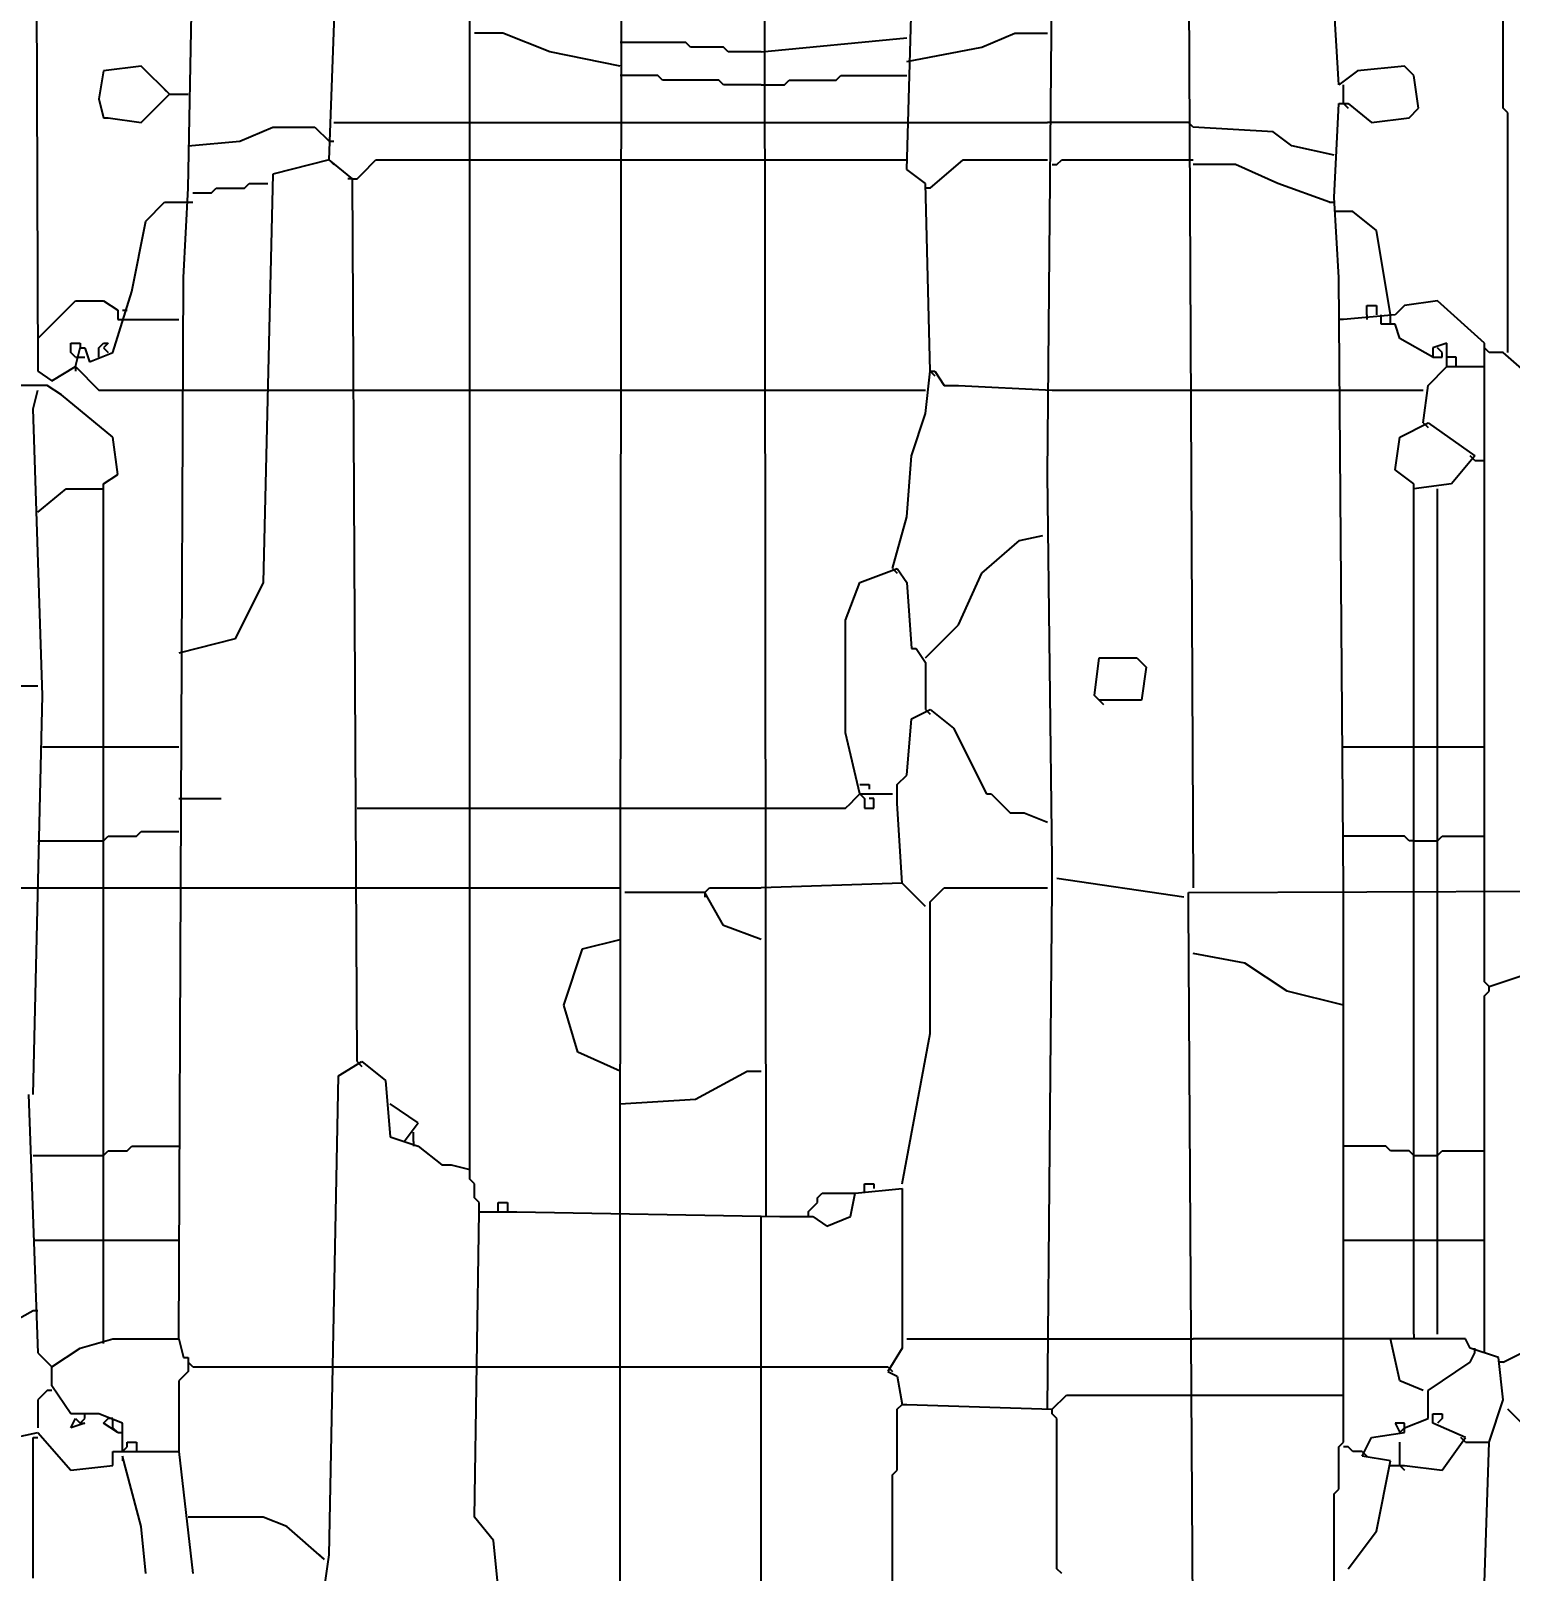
# Model space of a CAD drawing. Extents: x 4511820 to 5180432, y -1526536 to -944957.
# Drawn here: x 5106732 to 5106954.6, y -953919.6 to -953687.8 of the extents above; entities that cross this region are included whole.
import ezdxf

# ---------------------------------------------------------------- set-up
doc = ezdxf.new("R2010")
doc.units = 0
doc.header["$MEASUREMENT"] = 0
doc.layers.get('0').update_dxf_attribs({"linetype": 'CONTINUOUS'})
doc.layers.get('Defpoints').update_dxf_attribs({"color": 61, "linetype": 'CONTINUOUS'})
for name, color, linetype in [('KÓTY', 4, 'CONTINUOUS'), ('ZZ-chladenie', 133, 'CONTINUOUS'), ('ŠRAFY', 82, 'CONTINUOUS')]:
    doc.layers.add(name, color=color, linetype=linetype)
doc.styles.add('STYLE1', font='isocp.shx')
doc.dimstyles.new('STANDARD 50', dxfattribs={"dimtxt": 125, "dimasz": 140, "dimexe": 10, "dimexo": 200, "dimgap": 20, "dimtad": 1, "dimdsep": 46, "dimlunit": 6, "dimtxsty": 'STYLE1', "dimblk1": 'OBLIQUE', "dimblk2": 'OBLIQUE', "dimsah": 1, "dimcen": 2.5, "dimse1": 1, "dimse2": 1, "dimadec": 0, "dimazin": 0, "dimtfac": 1, "dimtmove": 1, "dimatfit": 3, "dimldrblk": 'OBLIQUE', "dimfxl": 1, "dimtolj": 1, "dimtzin": 0, "dimarcsym": 0})

# ---------------------------------------------------------------- blocks, each defined once
blk = doc.blocks.new('_OBLIQUE')
at = {"color": 0, "linetype": 'ByBlock'}
blk.add_line((-0.5, -0.5), (0.5, 0.5), dxfattribs=at)
blk = doc.blocks.new('*D54988')
at = {"layer": 'Defpoints', "color": 0}
for p in [(5104003.24, -949008.5), (5109212.5, -949008.5), (5106890, -959533.5)]:
    blk.add_point(p, dxfattribs=at)
at = {"layer": 'KÓTY', "color": 0, "lineweight": -2}
blk.add_line((5104003.24, -959533.5), (5104003.24, -949008.5), dxfattribs=at)
at = {"layer": 'KÓTY', "color": 0, "linetype": 'ByBlock', "lineweight": -2, "xscale": 140, "yscale": 140, "zscale": 140}
for p, rotation in [((5104003.24, -949008.5), 90), ((5104003.24, -959533.5), 270)]:
    blk.add_blockref('_OBLIQUE', p, dxfattribs=dict(at, rotation=rotation))
at = {"layer": 'KÓTY', "color": 0, "insert": (5103920.7, -954271), "char_height": 125, "attachment_point": 5, "rotation": 90, "style": 'STYLE1'}
blk.add_mtext('\\A1;10ﾠ525', dxfattribs=at)

msp = doc.modelspace()

# ---------------------------------------------------------------- hatches: boundary and pattern name
at = {"layer": 'ŠRAFY', "ltscale": 0.25}
h = msp.add_hatch(dxfattribs=at)
h.set_pattern_fill('DOTS', color=256, scale=2000)
h.paths.add_polyline_path([(5107392.5, -949038.5), (5107392.5, -951138.5), (5105843.5, -951138.5), (5105843.5, -951464.239), (5106123.081, -951464.239), (5106123.081, -951661.239), (5105563.919, -951661.239), (5105563.919, -951464.239), (5105843.5, -951464.239), (5105843.5, -951138.5), (5104992.5, -951138.5), (5104992.5, -949038.5), (5096362.5, -949038.5), (5096362.5, -961778.5), (5097852.5, -961778.5), (5097852.5, -962398.5), (5097822.5, -962398.5), (5097822.5, -967654.081), (5098060.5, -967654.081), (5098060.5, -967374.5), (5098257.5, -967374.5), (5098257.5, -967933.663), (5098060.5, -967933.663), (5098060.5, -967654.081), (5097822.5, -967654.081), (5097822.5, -974608.5), (5102588.5, -974608.5), (5102588.5, -974355.5), (5102308.919, -974355.5), (5102308.919, -974158.5), (5102868.081, -974158.5), (5102868.081, -974355.5), (5102588.5, -974355.5), (5102588.5, -974608.5), (5103176.5, -974608.5), (5103176.5, -974434.302, -0.4142136), (5103006.5, -974264.302, -1), (5103346.5, -974264.302, -0.4142136), (5103176.5, -974434.302), (5103176.5, -974608.5), (5104372.5, -974608.5), (5104372.5, -974573.5), (5104372.5, -974463.366), (5104336.574, -974463.366), (5104336.574, -974183.634), (5104608.426, -974183.634), (5104608.426, -974463.366), (5104572.5, -974463.366), (5104572.5, -974608.5), (5104765.719, -974608.5, -0.1496999), (5104755, -974573.5), (5104755, -974423.5, -0.6080477), (5104853.533, -974372.432), (5104936.985, -974254.16), (5104894.992, -974224.53), (5105016.574, -974146.867), (5105016.574, -974028.634), (5105047.5, -974028.634), (5105248.426, -974028.634), (5105248.426, -974268.366), (5105202.5, -974268.366), (5105202.5, -974448.5, -1), (5105062.5, -974448.5), (5105062.5, -974268.366), (5105016.574, -974268.366), (5105016.574, -974146.867), (5104978.977, -974283.789), (5104936.985, -974254.16), (5104853.533, -974372.432, -0.2437442), (5104880, -974423.5), (5104880, -974573.5, -0.1496999), (5104869.281, -974608.5), (5104995.719, -974608.5, -1.1342513), (5105106.357, -974552.474), (5105369.419, -974458.5), (5105369.419, -974360), (5105928.581, -974360), (5105928.581, -974557), (5105369.419, -974557), (5105369.419, -974458.5), (5105106.357, -974552.474, -0.085987), (5105110, -974573.5, -0.1496999), (5105099.281, -974608.5), (5109182.5, -974608.5), (5109182.5, -963894.122, -0.1316523), (5109147.5, -963903.5), (5108955.441, -963903.5), (5108955.441, -963957.628), (5108723.589, -963957.628), (5108723.589, -963717.897), (5108955.441, -963717.897), (5108955.441, -963763.5), (5109147.5, -963763.5, -0.1316523), (5109182.5, -963772.878), (5109182.5, -963370.782, -0.1032437), (5109157.5, -963376), (5108857.5, -963376, -0.7800315), (5108827.986, -963258.408, -0.1235756), (5108857.5, -963251), (5108901.599, -963251), (5108976.985, -963144.16), (5108934.992, -963114.53), (5109049.502, -963041.384), (5109018.977, -963173.789), (5108976.985, -963144.16), (5108901.599, -963251), (5109157.5, -963251, -0.1032437), (5109182.5, -963256.218), (5109182.5, -949038.5)])
h.paths.add_polyline_path([(5100537.098, -967855.99), (5100537.098, -967286.69), (5100737.213, -967286.69), (5100737.213, -967855.99)], flags=24)
h.paths.add_polyline_path([(5099829.642, -965394.219), (5099829.642, -964975.469), (5100029.691, -964975.469), (5100029.691, -965394.219)], flags=24)
h.paths.add_polyline_path([(5099829.6, -965481.531), (5099829.6, -965369.148), (5100004.378, -965369.148), (5100004.378, -965481.531)], flags=24)
h.paths.add_polyline_path([(5099829.691, -965569.031), (5099829.691, -965456.531), (5100004.691, -965456.531), (5100004.691, -965569.031)], flags=24)
h.paths.add_polyline_path([(5101699.579, -955023.583), (5102268.879, -955023.583), (5102268.879, -955223.697), (5101699.579, -955223.697)], flags=24)
h.paths.add_polyline_path([(5098455.301, -962328.637), (5098455.301, -962066.038), (5098705.301, -962066.038), (5098705.301, -962328.637)], flags=24)
h.paths.add_polyline_path([(5098543.427, -961758.476), (5098543.427, -961470.878), (5098793.427, -961470.878), (5098793.427, -961758.476)], flags=24)
h.paths.add_polyline_path([(5101378.656, -973619.167), (5101666.156, -973619.167), (5101666.156, -973794.169), (5101378.656, -973794.169)], flags=24)
h.paths.add_polyline_path([(5101291.344, -973619.078), (5101403.727, -973619.078), (5101403.727, -973793.856), (5101291.344, -973793.856)], flags=24)
h.paths.add_polyline_path([(5101203.844, -973619.169), (5101316.344, -973619.169), (5101316.344, -973794.169), (5101203.844, -973794.169)], flags=24)
h.paths.add_polyline_path([(5103817.87, -974550.655), (5103817.87, -974350.655), (5104067.87, -974350.655), (5104067.87, -974550.655)], flags=24)
h.paths.add_polyline_path([(5106187.857, -954001.949), (5106920.463, -954001.949), (5106920.463, -954302.768), (5106187.857, -954302.768)], flags=24)
h.paths.add_polyline_path([(5106210.652, -951515.99), (5106906.696, -951515.99), (5106906.696, -951816.808), (5106210.652, -951816.808)], flags=24)
h.paths.add_polyline_path([(5107899.671, -951487.49), (5108633.641, -951487.49), (5108633.641, -951791.719), (5107899.671, -951791.719)], flags=24)
h.paths.add_polyline_path([(5108120.295, -954016.553), (5108699.968, -954016.553), (5108699.968, -954320.783), (5108120.295, -954320.783)], flags=24)
h.paths.add_polyline_path([(5101850.571, -951515.99), (5102546.615, -951515.99), (5102546.615, -951816.808), (5101850.571, -951816.808)], flags=24)
h.paths.add_polyline_path([(5106012.427, -959461.698), (5106581.726, -959461.698), (5106581.726, -959661.812), (5106012.427, -959661.812)], flags=24)
h.paths.add_polyline_path([(5103833.155, -960727.344), (5103833.155, -960439.844), (5104008.156, -960439.844), (5104008.156, -960727.344)], flags=24)
h.paths.add_polyline_path([(5103833.065, -960814.656), (5103833.065, -960702.273), (5104007.844, -960702.273), (5104007.844, -960814.656)], flags=24)
h.paths.add_polyline_path([(5103833.155, -960902.156), (5103833.155, -960789.621), (5104008.156, -960789.621), (5104008.156, -960902.156)], flags=24)
h.paths.add_polyline_path([(5104257.502, -952952.393), (5104257.502, -952689.795), (5104432.6, -952689.795), (5104432.6, -952952.393)], flags=24)
h.paths.add_polyline_path([(5104257.46, -953039.705), (5104257.46, -952927.322), (5104432.238, -952927.322), (5104432.238, -953039.705)], flags=24)
h.paths.add_polyline_path([(5104257.55, -953127.205), (5104257.55, -953014.67), (5104432.551, -953014.67), (5104432.551, -953127.205)], flags=24)
h.paths.add_polyline_path([(5098459.732, -962718.668), (5098459.732, -962431.07), (5098709.732, -962431.07), (5098709.732, -962718.668)], flags=24)
h.paths.add_polyline_path([(5107092.406, -973619.169), (5107354.906, -973619.169), (5107354.906, -973794.169), (5107092.406, -973794.169)], flags=24)
h.paths.add_polyline_path([(5107005.094, -973619.078), (5107117.477, -973619.078), (5107117.477, -973793.856), (5107005.094, -973793.856)], flags=24)
h.paths.add_polyline_path([(5106905.094, -973619.169), (5107030.094, -973619.169), (5107030.094, -973794.169), (5106905.094, -973794.169)], flags=24)
h.paths.add_polyline_path([(5096396.76, -955484.199), (5096684.358, -955484.199), (5096684.358, -955734.199), (5096396.76, -955734.199)], flags=24)
h.paths.add_polyline_path([(5108891.981, -955576.255), (5109179.58, -955576.255), (5109179.58, -955826.255), (5108891.981, -955826.255)], flags=24)
h.paths.add_polyline_path([(5099848.356, -952144.844), (5099848.356, -951882.344), (5100023.356, -951882.344), (5100023.356, -952144.844)], flags=24)
h.paths.add_polyline_path([(5099848.265, -952232.156), (5099848.265, -952119.773), (5100023.043, -952119.773), (5100023.043, -952232.156)], flags=24)
h.paths.add_polyline_path([(5099848.356, -952319.656), (5099848.356, -952206.952), (5100023.356, -952206.952), (5100023.356, -952319.656)], flags=24)
h.paths.add_polyline_path([(5099848.356, -958544.844), (5099848.356, -958282.344), (5100023.356, -958282.344), (5100023.356, -958544.844)], flags=24)
h.paths.add_polyline_path([(5099848.265, -958632.156), (5099848.265, -958519.773), (5100023.043, -958519.773), (5100023.043, -958632.156)], flags=24)
h.paths.add_polyline_path([(5099848.356, -958719.656), (5099848.356, -958606.952), (5100023.356, -958606.952), (5100023.356, -958719.656)], flags=24)
h.paths.add_polyline_path([(5097774.055, -955643.761), (5098061.555, -955643.761), (5098061.555, -955818.761), (5097774.055, -955818.761)], flags=24)
h.paths.add_polyline_path([(5097686.743, -955643.67), (5097799.127, -955643.67), (5097799.127, -955818.449), (5097686.743, -955818.449)], flags=24)
h.paths.add_polyline_path([(5097586.743, -955643.761), (5097711.743, -955643.761), (5097711.743, -955818.761), (5097586.743, -955818.761)], flags=24)
h.paths.add_polyline_path([(5107929.281, -959902.954), (5108348.031, -959902.954), (5108348.031, -960102.955), (5107929.281, -960102.955)], flags=24)
h.paths.add_polyline_path([(5107841.969, -959902.864), (5107954.352, -959902.864), (5107954.352, -960077.642), (5107841.969, -960077.642)], flags=24)
h.paths.add_polyline_path([(5107754.469, -959902.954), (5107867.004, -959902.954), (5107867.004, -960077.955), (5107754.469, -960077.955)], flags=24)
h.paths.add_polyline_path([(5101520.531, -959902.955), (5101939.281, -959902.955), (5101939.281, -960102.955), (5101520.531, -960102.955)], flags=24)
h.paths.add_polyline_path([(5101433.219, -959902.864), (5101545.602, -959902.864), (5101545.602, -960077.642), (5101433.219, -960077.642)], flags=24)
h.paths.add_polyline_path([(5101283.219, -959902.906), (5101458.317, -959902.906), (5101458.317, -960078.004), (5101283.219, -960078.004)], flags=24)
h.paths.add_polyline_path([(5097002.131, -961044.093), (5097302.681, -961044.093), (5097302.681, -961219.207), (5097002.131, -961219.207)], flags=24)
h.paths.add_polyline_path([(5096914.819, -961044.116), (5097027.203, -961044.116), (5097027.203, -961218.895), (5096914.819, -961218.895)], flags=24)
h.paths.add_polyline_path([(5096852.319, -961044.207), (5096939.819, -961044.207), (5096939.819, -961219.207), (5096852.319, -961219.207)], flags=24)
h.paths.add_polyline_path([(5098555.441, -955433.643), (5098555.441, -955146.045), (5098730.54, -955146.045), (5098730.54, -955433.643)], flags=24)
h.paths.add_polyline_path([(5098555.399, -955520.955), (5098555.399, -955408.572), (5098730.178, -955408.572), (5098730.178, -955520.955)], flags=24)
h.paths.add_polyline_path([(5098555.489, -955670.955), (5098555.489, -955495.92), (5098730.49, -955495.92), (5098730.49, -955670.955)], flags=24)
h.paths.add_polyline_path([(5098555.441, -968528.643), (5098555.441, -968241.045), (5098730.54, -968241.045), (5098730.54, -968528.643)], flags=24)
h.paths.add_polyline_path([(5098555.399, -968615.955), (5098555.399, -968503.572), (5098730.178, -968503.572), (5098730.178, -968615.955)], flags=24)
h.paths.add_polyline_path([(5098555.489, -968765.955), (5098555.489, -968590.92), (5098730.49, -968590.92), (5098730.49, -968765.955)], flags=24)
h.paths.add_polyline_path([(5099106.157, -961836.143), (5099106.157, -961548.545), (5099281.255, -961548.545), (5099281.255, -961836.143)], flags=24)
h.paths.add_polyline_path([(5099106.115, -961923.455), (5099106.115, -961811.072), (5099280.894, -961811.072), (5099280.894, -961923.455)], flags=24)
h.paths.add_polyline_path([(5099106.205, -962098.455), (5099106.205, -961898.455), (5099281.206, -961898.455), (5099281.206, -962098.455)], flags=24)
h.paths.add_polyline_path([(5103479.631, -961044.093), (5103767.681, -961044.093), (5103767.681, -961219.207), (5103479.631, -961219.207)], flags=24)
h.paths.add_polyline_path([(5103392.319, -961044.116), (5103504.703, -961044.116), (5103504.703, -961218.895), (5103392.319, -961218.895)], flags=24)
h.paths.add_polyline_path([(5103267.319, -961044.207), (5103417.319, -961044.207), (5103417.319, -961219.207), (5103267.319, -961219.207)], flags=24)
h.paths.add_polyline_path([(5099829.69, -971535.469), (5099829.69, -971104.219), (5100029.691, -971104.219), (5100029.691, -971535.469)], flags=24)
h.paths.add_polyline_path([(5099829.6, -971622.781), (5099829.6, -971510.398), (5100004.378, -971510.398), (5100004.378, -971622.781)], flags=24)
h.paths.add_polyline_path([(5099829.691, -971710.281), (5099829.691, -971597.577), (5100004.691, -971597.577), (5100004.691, -971710.281)], flags=24)
h.paths.add_polyline_path([(5103479.631, -964207.8), (5103767.681, -964207.8), (5103767.681, -964382.915), (5103479.631, -964382.915)], flags=24)
h.paths.add_polyline_path([(5103392.319, -964207.824), (5103504.703, -964207.824), (5103504.703, -964382.602), (5103392.319, -964382.602)], flags=24)
h.paths.add_polyline_path([(5103267.319, -964207.915), (5103417.319, -964207.915), (5103417.319, -964382.915), (5103267.319, -964382.915)], flags=24)
h.paths.add_polyline_path([(5099810.941, -962232.299), (5099810.941, -961944.701), (5100060.941, -961944.701), (5100060.941, -962232.299)], flags=24)
h.paths.add_polyline_path([(5103833.155, -954296.094), (5103833.155, -954008.594), (5104008.156, -954008.594), (5104008.156, -954296.094)], flags=24)
h.paths.add_polyline_path([(5103833.065, -954383.406), (5103833.065, -954271.023), (5104007.844, -954271.023), (5104007.844, -954383.406)], flags=24)
h.paths.add_polyline_path([(5103833.107, -954533.406), (5103833.107, -954358.308), (5104008.206, -954358.308), (5104008.206, -954533.406)], flags=24)
h.paths.add_polyline_path([(5104257.502, -950474.893), (5104257.502, -950187.295), (5104432.6, -950187.295), (5104432.6, -950474.893)], flags=24)
h.paths.add_polyline_path([(5104257.46, -950562.205), (5104257.46, -950449.822), (5104432.238, -950449.822), (5104432.238, -950562.205)], flags=24)
h.paths.add_polyline_path([(5104257.55, -950649.705), (5104257.55, -950537.17), (5104432.551, -950537.17), (5104432.551, -950649.705)], flags=24)
h.paths.add_polyline_path([(5107199.451, -950002.883), (5107487.049, -950002.883), (5107487.049, -950252.883), (5107199.451, -950252.883)], flags=24)
h.paths.add_polyline_path([(5101243.833, -954595.102), (5101506.431, -954595.102), (5101506.431, -954770.217), (5101243.833, -954770.217)], flags=24)
h.paths.add_polyline_path([(5101156.069, -954595.126), (5101268.453, -954595.126), (5101268.453, -954769.904), (5101156.069, -954769.904)], flags=24)
h.paths.add_polyline_path([(5101068.569, -954595.152), (5101181.069, -954595.152), (5101181.069, -954770.217), (5101068.569, -954770.217)], flags=24)
h.paths.add_polyline_path([(5105127.308, -955649.264), (5105427.406, -955649.264), (5105427.406, -955824.362), (5105127.308, -955824.362)], flags=24)
h.paths.add_polyline_path([(5105040.094, -955649.222), (5105152.477, -955649.222), (5105152.477, -955824.001), (5105040.094, -955824.001)], flags=24)
h.paths.add_polyline_path([(5104952.594, -955649.313), (5105065.094, -955649.313), (5105065.094, -955824.313), (5104952.594, -955824.313)], flags=24)
h.paths.add_polyline_path([(5098459.732, -949358.668), (5098459.732, -949071.07), (5098709.732, -949071.07), (5098709.732, -949358.668)], flags=24)
h.paths.add_polyline_path([(5107371.107, -954595.168), (5107658.705, -954595.168), (5107658.705, -954770.266), (5107371.107, -954770.266)], flags=24)
h.paths.add_polyline_path([(5107283.795, -954595.126), (5107396.178, -954595.126), (5107396.178, -954769.904), (5107283.795, -954769.904)], flags=24)
h.paths.add_polyline_path([(5107196.295, -954595.216), (5107308.83, -954595.216), (5107308.83, -954770.217), (5107196.295, -954770.217)], flags=24)
h.paths.add_polyline_path([(5108768.701, -954557.802), (5109056.299, -954557.802), (5109056.299, -954807.802), (5108768.701, -954807.802)], flags=24)
h.paths.add_polyline_path([(5100606.107, -950443.136), (5100893.705, -950443.136), (5100893.705, -950618.234), (5100606.107, -950618.234)], flags=24)
h.paths.add_polyline_path([(5100518.795, -950443.094), (5100631.178, -950443.094), (5100631.178, -950617.873), (5100518.795, -950617.873)], flags=24)
h.paths.add_polyline_path([(5100431.295, -950443.185), (5100543.795, -950443.185), (5100543.795, -950618.185), (5100431.295, -950618.185)], flags=24)
h.paths.add_polyline_path([(5108233.607, -950443.136), (5108521.205, -950443.136), (5108521.205, -950618.234), (5108233.607, -950618.234)], flags=24)
h.paths.add_polyline_path([(5108146.295, -950443.094), (5108258.678, -950443.094), (5108258.678, -950617.873), (5108146.295, -950617.873)], flags=24)
h.paths.add_polyline_path([(5108083.795, -950443.185), (5108171.295, -950443.185), (5108171.295, -950618.185), (5108083.795, -950618.185)], flags=24)
h.paths.add_polyline_path([(5102747.357, -958499.971), (5103034.955, -958499.971), (5103034.955, -958675.069), (5102747.357, -958675.069)], flags=24)
h.paths.add_polyline_path([(5102660.045, -958499.929), (5102772.428, -958499.929), (5102772.428, -958674.708), (5102660.045, -958674.708)], flags=24)
h.paths.add_polyline_path([(5102510.045, -958500.019), (5102685.08, -958500.019), (5102685.08, -958675.02), (5102510.045, -958675.02)], flags=24)
h.paths.add_polyline_path([(5100741.574, -954906.134), (5100973.426, -954906.134), (5100973.426, -955145.866), (5100741.574, -955145.866)], flags=16)
h.paths.add_polyline_path([(5101042.658, -968008.634), (5101274.511, -968008.634), (5101274.511, -968248.366), (5101042.658, -968248.366)], flags=16)
h.paths.add_polyline_path([(5107022.833, -968086.134), (5107294.685, -968086.134), (5107294.685, -968365.866), (5107022.833, -968365.866)], flags=16)
h.paths.add_polyline_path([(5107208.589, -959488.648), (5107208.589, -959432.271), (5107208.589, -959385.215, -0.6120971), (5107097.56, -959328.5), (5107097.56, -959148.366), (5107051.633, -959148.366), (5107051.633, -958908.634), (5107283.486, -958908.634), (5107283.486, -959148.366), (5107237.56, -959148.366), (5107237.56, -959328.5, -0.0584809), (5107235.622, -959344.856), (5107440.441, -959344.856), (5107440.441, -959584.588), (5107208.589, -959584.588)], flags=16)
h.paths.add_polyline_path([(5106169.801, -954082.897), (5106169.801, -954322.628), (5105937.949, -954322.628), (5105937.949, -954082.897)], flags=16)
h.paths.add_polyline_path([(5106195, -953911, -0.2212784), (5106242.814, -953933.25), (5106242.814, -951827.295), (5106292.814, -951827.295), (5106302.814, -951827.295), (5106331.178, -951827.295), (5107196.868, -951827.295), (5107196.868, -951818.8), (5107206.53, -951818.8), (5107206.53, -951835), (5107216.768, -951827.295), (5107216.768, -951818.8), (5107226.43, -951818.8), (5107226.43, -951835), (5107236.668, -951827.295), (5107236.668, -951818.8), (5107246.33, -951818.8), (5107246.33, -951835), (5107565.698, -951827.295), (5108431.388, -951827.295), (5108431.388, -951818.8), (5108441.049, -951818.8), (5108441.049, -951827.295), (5108451.288, -951827.295), (5108451.288, -951818.8), (5108460.949, -951818.8), (5108460.949, -951827.295), (5108471.188, -951827.295), (5108471.188, -951818.8), (5108480.849, -951818.8), (5108480.849, -951827.295), (5108548.468, -951827.295), (5108558.468, -951827.295), (5108608.468, -951827.295), (5108608.468, -953984.079), (5108558.468, -953984.079), (5108548.468, -953984.079), (5108499.806, -953984.079), (5107634.144, -953984.079), (5107634.144, -953995.196), (5107624.482, -953995.196), (5107624.482, -953984.079), (5107614.244, -953984.079), (5107614.244, -953995.196), (5107604.582, -953995.196), (5107604.582, -953984.079), (5107594.344, -953984.079), (5107594.344, -953995.196), (5107584.682, -953995.196), (5107584.682, -953984.079), (5107265.2, -953975.79), (5106399.624, -953984.079), (5106399.624, -953995.196), (5106389.963, -953995.196), (5106389.963, -953978.996), (5106379.724, -953984.079), (5106379.724, -953995.196), (5106370.063, -953995.196), (5106370.063, -953978.996), (5106359.824, -953984.079), (5106359.824, -953995.196), (5106350.163, -953995.196), (5106350.163, -953978.996), (5106302.814, -953984.079), (5106292.814, -953984.079), (5106256.598, -953984.079, -0.2312196), (5106224.514, -954028.592, -0.1235756), (5106195, -954036), (5105845, -954036, -0.7800315), (5105815.486, -953918.408, -0.1235756), (5105845, -953911), (5105889.099, -953911), (5105964.485, -953804.16), (5105922.492, -953774.53), (5106037.002, -953701.384), (5106006.477, -953833.789), (5105964.485, -953804.16), (5105889.099, -953911), (5106195, -953911)], flags=16)
h.paths.add_polyline_path([(5106802.5, -959833.5, -1), (5106677.5, -959833.5), (5106677.5, -959548.002), (5106569.7, -959558.614), (5106569.7, -959657.114), (5106010.537, -959657.114), (5106010.537, -959460.114), (5106569.7, -959460.114), (5106569.7, -959558.614), (5106677.5, -959548.002), (5106677.5, -959533.5, -1), (5106802.5, -959535.697), (5106827.501, -959533.236, -0.9978924), (5106952.5, -959533.5, -0.2398462), (5106926.781, -959584.031), (5106901.477, -959693.789), (5106859.485, -959664.16), (5106802.5, -959744.922)], flags=16)
h.paths.add_polyline_path([(5102256.852, -955021.998), (5102256.852, -955218.998), (5101697.689, -955218.998), (5101697.689, -955120.498), (5101697.689, -955021.998)], flags=16)
edge = h.paths.add_edge_path(flags=16)
edge.add_arc((5101167.5, -955193.5), 62.5, 7.83973, 360, ccw=False)
h.paths.add_polyline_path([(5100535.514, -967298.716), (5100732.514, -967298.716), (5100732.514, -967857.879), (5100634.014, -967857.879), (5100636.815, -968113.504, -0.4174264), (5100700, -968176, -1), (5100830, -968176), (5100830, -968286.607), (5100844.992, -968277.03), (5100959.502, -968203.884), (5100928.977, -968336.289), (5100886.985, -968306.66), (5100830, -968387.422), (5100830, -968476, -1), (5100705, -968476), (5100700, -968176, -2.3956322), (5100636.815, -968113.504), (5100634.014, -967857.879), (5100535.514, -967857.879)], flags=16)
h.paths.add_polyline_path([(5108274.601, -951919.467), (5108283.786, -951929.359), (5108292.972, -951939.252), (5108299.332, -951951.971), (5108251.386, -951900.337), (5108274.601, -951919.467)], flags=0)
h.paths.add_polyline_path([(5108311.345, -951959.037), (5108321.237, -951968.93), (5108299.332, -951951.971)], flags=0)
h.paths.add_polyline_path([(5107790.931, -953894.53), (5107781.746, -953884.637), (5107772.559, -953874.744), (5107766.2, -953862.026), (5107814.146, -953913.66), (5107790.931, -953894.53)], flags=0)
h.paths.add_polyline_path([(5107754.187, -953854.96), (5107744.295, -953845.067), (5107766.2, -953862.026)], flags=0)
h.paths.add_polyline_path([(5108118.366, -951887.295), (5108075.336, -951887.295), (5108076.825, -951912.401), (5108086.643, -951912.401), (5108082.403, -951901.096), (5108066.857, -951894.029), (5108075.336, -951887.295), (5108092.295, -951894.029), (5108080.99, -951879.897), (5108105.721, -951879.191)], flags=0)
h.paths.add_polyline_path([(5107040.081, -951919.467), (5107049.266, -951929.359), (5107058.453, -951939.252), (5107064.812, -951951.971), (5107016.866, -951900.337), (5107040.081, -951919.467)], flags=0)
h.paths.add_polyline_path([(5107076.825, -951959.037), (5107086.717, -951968.93), (5107064.812, -951951.971)], flags=0)
h.paths.add_polyline_path([(5106556.411, -953894.53), (5106547.226, -953884.637), (5106538.04, -953874.744), (5106531.68, -953862.026), (5106579.626, -953913.66), (5106556.411, -953894.53)], flags=0)
h.paths.add_polyline_path([(5106519.667, -953854.96), (5106509.775, -953845.067), (5106531.68, -953862.026)], flags=0)
h.paths.add_polyline_path([(5106958.659, -953934.079), (5106906.89, -953932.687), (5106884.985, -953932.796), (5106863.787, -953932.901), (5106841.882, -953933.01), (5106820.683, -953933.115), (5106798.778, -953933.224), (5106753.693, -953933.449), (5106721.897, -953934.079), (5106906.89, -953932.687), (5106906.824, -953922.087), (5106972.097, -953924.079), (5106950.711, -953921.053), (5106958.659, -953934.079), (5106973.311, -953934.806), (5106993.802, -953934.079)], flags=0)
h.paths.add_polyline_path([(5100947.5, -955026, 1), (5100767.5, -955026, 1)], flags=0)
h.paths.add_polyline_path([(5101088.585, -968128.5, -1.0000005), (5101228.585, -968128.5, -1.0000005)], flags=0)
h.paths.add_polyline_path([(5107233.759, -968226, 1), (5107083.759, -968226, 1)], flags=0)
h.paths.add_polyline_path([(5105976.86, -954198.5, -1.0000005), (5106116.86, -954198.5, -1.0000005)], flags=0)
h.paths.add_polyline_path([(5107181.067, -951864.295, -0.4142136), (5107174.067, -951857.295, -0.4142136), (5107181.067, -951850.295, -0.4142136), (5107188.067, -951857.295)], flags=0)
h.paths.add_polyline_path([(5108422.587, -951857.295, -0.4142136), (5108415.587, -951864.295, -0.4142136), (5108408.587, -951857.295, -0.4142136), (5108415.587, -951850.295, -0.4142136)], flags=0)
h.paths.add_polyline_path([(5107642.587, -953956.702, -0.4142136), (5107649.587, -953949.702, -0.4142136), (5107656.587, -953956.702), (5107649.587, -953963.702, -0.4142136)], flags=0)
h.paths.add_polyline_path([(5106408.067, -953956.702, -0.4142136), (5106415.067, -953949.702, -0.4142136), (5106422.067, -953956.702), (5106415.067, -953963.702, -0.4142136)], flags=0)

# ---------------------------------------------------------------- linework, layer by layer
at = {"layer": 'ZZ-chladenie'}
for p, q in [((5106820.683, -953866.265), (5106821.39, -953267.06)), ((5106798.072, -953859.199), (5106798.072, -953270.594)), ((5106841.882, -953272.007), (5106842.588, -953866.265)), ((5106732.357, -953544.758), (5106733.064, -953739.076)), ((5106906.183, -953667.708), (5106906.89, -953816.803)), ((5106953.526, -953699.506), (5106953.526, -953667.002)), ((5106776.874, -953707.278), (5106778.287, -953669.121)), ((5106928.795, -953695.972), (5106927.382, -953672.654)), ((5106755.676, -953711.518), (5106756.382, -953673.361)), ((5106884.985, -953754.621), (5106885.691, -953676.894)), ((5106863.787, -953708.691), (5106864.493, -953683.96)), ((5106803.018, -953688.199), (5106798.778, -953688.199)), ((5106810.085, -953691.026), (5106803.018, -953688.199)), ((5106841.882, -953691.026), (5106863.787, -953688.906)), ((5106875.092, -953690.32), (5106880.039, -953688.199)), ((5106880.039, -953688.199), (5106884.985, -953688.199)), ((5106820.683, -953693.146), (5106810.085, -953691.026)), ((5106830.576, -953689.613), (5106820.683, -953689.613)), ((5106831.282, -953690.32), (5106830.576, -953689.613)), ((5106836.229, -953690.32), (5106831.282, -953690.32)), ((5106836.935, -953691.026), (5106836.229, -953690.32)), ((5106841.882, -953691.026), (5106836.935, -953691.026)), ((5106863.787, -953692.44), (5106875.092, -953690.32)), ((5106748.609, -953693.146), (5106742.956, -953693.853)), ((5106752.849, -953697.386), (5106748.609, -953693.146)), ((5106938.687, -953693.146), (5106931.621, -953693.853)), ((5106940.1, -953694.559), (5106938.687, -953693.146)), ((5106742.956, -953693.853), (5106742.25, -953698.092)), ((5106826.336, -953694.559), (5106820.683, -953694.559)), ((5106827.043, -953695.266), (5106826.336, -953694.559)), ((5106835.522, -953695.266), (5106827.043, -953695.266)), ((5106836.229, -953695.972), (5106835.522, -953695.266)), ((5106841.882, -953695.972), (5106836.229, -953695.972)), ((5106841.882, -953695.972), (5106845.414, -953695.972)), ((5106845.414, -953695.972), (5106846.121, -953695.266)), ((5106846.121, -953695.266), (5106853.187, -953695.266)), ((5106853.187, -953695.266), (5106853.894, -953694.559)), ((5106853.894, -953694.559), (5106863.787, -953694.559)), ((5106931.621, -953693.853), (5106928.795, -953695.972)), ((5106929.501, -953698.799), (5106929.501, -953695.972)), ((5106940.807, -953699.506), (5106940.1, -953694.559)), ((5106742.25, -953698.092), (5106742.956, -953700.919)), ((5106748.609, -953701.625), (5106752.849, -953697.386)), ((5106752.849, -953697.386), (5106752.142, -953696.679)), ((5106752.849, -953697.386), (5106755.676, -953697.386)), ((5106928.088, -953712.931), (5106928.795, -953698.799)), ((5106928.795, -953698.799), (5106930.208, -953698.799)), ((5106929.501, -953698.799), (5106930.208, -953699.506)), ((5106930.208, -953698.799), (5106933.741, -953701.625)), ((5106939.394, -953700.919), (5106940.807, -953699.506)), ((5106954.232, -953700.212), (5106953.526, -953699.506)), ((5106954.232, -953736.249), (5106954.232, -953700.212)), ((5106742.956, -953700.919), (5106743.663, -953700.919)), ((5106743.663, -953700.919), (5106748.609, -953701.625)), ((5106763.448, -953704.452), (5106768.394, -953702.332)), ((5106768.394, -953702.332), (5106774.754, -953702.332)), ((5106774.754, -953702.332), (5106776.874, -953704.452)), ((5106777.58, -953701.625), (5106798.778, -953701.625)), ((5106798.778, -953701.625), (5106820.683, -953701.625)), ((5106820.683, -953701.625), (5106841.882, -953701.625)), ((5106841.882, -953701.625), (5106863.787, -953701.625)), ((5106863.787, -953701.625), (5106884.985, -953701.625)), ((5106906.183, -953701.625), (5106884.985, -953701.625)), ((5106906.89, -953702.332), (5106906.183, -953701.625)), ((5106918.902, -953703.038), (5106906.89, -953702.332)), ((5106933.741, -953701.625), (5106939.394, -953700.919)), ((5106755.676, -953705.158), (5106763.448, -953704.452)), ((5106776.874, -953704.452), (5106777.58, -953704.452)), ((5106921.729, -953705.158), (5106918.902, -953703.038)), ((5106928.088, -953706.572), (5106921.729, -953705.158)), ((5106776.874, -953707.278), (5106768.394, -953709.398)), ((5106776.874, -953707.278), (5106777.58, -953707.985)), ((5106780.407, -953710.105), (5106776.874, -953707.278)), ((5106783.233, -953707.985), (5106783.939, -953707.278)), ((5106783.939, -953707.278), (5106798.778, -953707.278)), ((5106798.778, -953707.278), (5106820.683, -953707.278)), ((5106820.683, -953707.278), (5106841.882, -953707.278)), ((5106841.882, -953707.278), (5106863.787, -953707.278)), ((5106867.32, -953711.518), (5106872.266, -953707.278)), ((5106872.266, -953707.278), (5106884.985, -953707.278)), ((5106886.398, -953707.985), (5106887.105, -953707.278)), ((5106887.105, -953707.278), (5106906.89, -953707.278)), ((5106768.394, -953709.398), (5106766.981, -953770.873)), ((5106781.113, -953710.105), (5106781.82, -953709.398)), ((5106781.82, -953709.398), (5106782.526, -953708.691)), ((5106782.526, -953708.691), (5106783.233, -953707.985)), ((5106866.613, -953710.811), (5106863.787, -953708.691)), ((5106885.691, -953707.985), (5106886.398, -953707.985)), ((5106913.249, -953707.985), (5106906.89, -953707.985)), ((5106919.609, -953710.811), (5106913.249, -953707.985)), ((5106754.969, -953724.943), (5106755.676, -953711.518)), ((5106759.208, -953712.224), (5106759.915, -953711.518)), ((5106759.915, -953711.518), (5106764.155, -953711.518)), ((5106764.155, -953711.518), (5106764.861, -953710.811)), ((5106764.861, -953710.811), (5106767.687, -953710.811)), ((5106780.407, -953710.105), (5106779.7, -953710.105)), ((5106780.407, -953710.105), (5106781.113, -953710.105)), ((5106781.113, -953842.947), (5106780.407, -953710.105)), ((5106867.32, -953739.076), (5106866.613, -953710.811)), ((5106867.32, -953711.518), (5106866.613, -953711.518)), ((5106927.382, -953713.638), (5106919.609, -953710.811)), ((5106749.316, -953716.464), (5106752.142, -953713.638)), ((5106752.142, -953713.638), (5106755.676, -953713.638)), ((5106755.676, -953713.638), (5106756.382, -953713.638)), ((5106756.382, -953712.224), (5106759.208, -953712.224)), ((5106927.382, -953713.638), (5106928.088, -953713.638)), ((5106928.795, -953724.943), (5106928.088, -953712.931)), ((5106747.196, -953727.063), (5106749.316, -953716.464)), ((5106930.914, -953715.051), (5106928.088, -953715.051)), ((5106934.448, -953717.877), (5106930.914, -953715.051)), ((5106936.567, -953730.597), (5106934.448, -953717.877)), ((5106754.262, -953884.637), (5106754.969, -953724.943)), ((5106929.501, -953816.803), (5106928.795, -953724.943)), ((5106744.369, -953736.249), (5106747.196, -953727.063)), ((5106733.064, -953734.129), (5106738.717, -953728.476)), ((5106738.717, -953728.476), (5106742.956, -953728.476)), ((5106742.956, -953728.476), (5106745.076, -953729.89)), ((5106745.076, -953729.89), (5106745.076, -953731.303)), ((5106745.783, -953729.89), (5106746.489, -953729.89)), ((5106937.274, -953730.597), (5106929.501, -953731.303)), ((5106933.034, -953730.597), (5106933.034, -953729.183)), ((5106933.034, -953729.183), (5106934.448, -953729.183)), ((5106933.034, -953730.597), (5106933.034, -953731.303)), ((5106934.448, -953729.183), (5106934.448, -953730.597)), ((5106935.154, -953732.01), (5106935.154, -953730.597)), ((5106936.567, -953732.01), (5106936.567, -953730.597)), ((5106938.687, -953729.183), (5106937.274, -953730.597)), ((5106943.634, -953728.476), (5106938.687, -953729.183)), ((5106950.7, -953734.836), (5106943.634, -953728.476)), ((5106745.076, -953731.303), (5106754.262, -953731.303)), ((5106929.501, -953731.303), (5106928.795, -953731.303)), ((5106937.274, -953732.01), (5106935.154, -953732.01)), ((5106937.98, -953734.129), (5106937.274, -953732.01)), ((5106738.01, -953736.249), (5106738.01, -953734.836)), ((5106738.01, -953734.836), (5106739.424, -953734.836)), ((5106739.424, -953734.836), (5106739.424, -953735.542)), ((5106742.25, -953735.542), (5106742.956, -953734.836)), ((5106742.956, -953734.836), (5106743.663, -953734.836)), ((5106743.663, -953734.836), (5106742.956, -953735.542)), ((5106942.927, -953736.956), (5106937.98, -953734.129)), ((5106945.047, -953734.836), (5106942.927, -953735.542)), ((5106945.047, -953738.369), (5106945.047, -953734.836)), ((5106950.7, -953816.803), (5106950.7, -953734.836)), ((5106738.717, -953736.956), (5106738.01, -953736.249)), ((5106738.717, -953738.369), (5106739.424, -953735.542)), ((5106738.717, -953736.956), (5106740.13, -953736.956)), ((5106739.424, -953735.542), (5106740.13, -953735.542)), ((5106740.13, -953735.542), (5106740.837, -953737.663)), ((5106740.837, -953737.663), (5106744.369, -953736.249)), ((5106742.25, -953736.956), (5106742.25, -953735.542)), ((5106742.956, -953735.542), (5106743.663, -953736.249)), ((5106942.927, -953735.542), (5106942.927, -953736.956)), ((5106942.927, -953736.956), (5106944.34, -953736.956)), ((5106944.34, -953736.249), (5106943.634, -953735.542)), ((5106944.34, -953736.956), (5106944.34, -953736.249)), ((5106946.46, -953736.956), (5106945.047, -953736.956)), ((5106946.46, -953738.369), (5106946.46, -953736.956)), ((5106951.406, -953736.249), (5106950.7, -953735.542)), ((5106953.526, -953736.249), (5106951.406, -953736.249)), ((5106959.179, -953741.195), (5106953.526, -953736.249)), ((5106733.064, -953739.076), (5106735.184, -953740.489)), ((5106735.184, -953740.489), (5106738.717, -953738.369)), ((5106738.717, -953738.369), (5106738.717, -953739.076)), ((5106738.717, -953738.369), (5106742.25, -953741.902)), ((5106866.613, -953745.435), (5106867.32, -953739.076)), ((5106867.32, -953739.076), (5106868.026, -953739.782)), ((5106867.32, -953739.076), (5106868.026, -953739.076)), ((5106868.026, -953739.076), (5106869.439, -953741.195)), ((5106942.221, -953741.195), (5106945.047, -953738.369)), ((5106945.047, -953738.369), (5106950.7, -953738.369)), ((5106734.477, -953741.195), (5106690.667, -953741.195)), ((5106732.357, -953744.729), (5106733.064, -953741.902)), ((5106736.597, -953742.608), (5106734.477, -953741.195)), ((5106742.25, -953741.902), (5106754.262, -953741.902)), ((5106754.262, -953741.902), (5106767.687, -953741.902)), ((5106767.687, -953741.902), (5106781.113, -953741.902)), ((5106781.113, -953741.902), (5106798.778, -953741.902)), ((5106798.778, -953741.902), (5106820.683, -953741.902)), ((5106820.683, -953741.902), (5106841.882, -953741.902)), ((5106841.882, -953741.902), (5106866.613, -953741.902)), ((5106869.439, -953741.195), (5106871.56, -953741.195)), ((5106871.56, -953741.195), (5106885.691, -953741.902)), ((5106885.691, -953741.902), (5106906.89, -953741.902)), ((5106906.89, -953741.902), (5106929.501, -953741.902)), ((5106929.501, -953741.902), (5106941.514, -953741.902)), ((5106941.514, -953746.848), (5106942.221, -953741.195)), ((5106744.369, -953748.968), (5106736.597, -953742.608)), ((5106733.771, -953787.832), (5106732.357, -953744.729)), ((5106864.493, -953751.795), (5106866.613, -953745.435)), ((5106937.98, -953748.968), (5106942.221, -953746.848)), ((5106941.514, -953746.848), (5106942.221, -953747.555)), ((5106942.221, -953746.848), (5106949.287, -953751.795)), ((5106745.076, -953754.621), (5106744.369, -953748.968)), ((5106937.274, -953753.915), (5106937.98, -953748.968)), ((5106863.787, -953760.981), (5106864.493, -953751.795)), ((5106940.1, -953756.034), (5106937.274, -953753.915)), ((5106949.287, -953751.795), (5106945.753, -953756.034)), ((5106949.287, -953752.501), (5106948.58, -953751.795)), ((5106949.287, -953752.501), (5106950.7, -953752.501)), ((5106742.956, -953756.034), (5106745.076, -953754.621)), ((5106742.956, -953885.344), (5106742.956, -953756.034)), ((5106885.691, -953812.563), (5106884.985, -953754.621)), ((5106940.1, -953816.803), (5106940.1, -953756.034)), ((5106945.753, -953756.034), (5106940.1, -953756.741)), ((5106733.064, -953760.274), (5106737.303, -953756.741)), ((5106737.303, -953756.741), (5106742.956, -953756.741)), ((5106943.634, -953816.803), (5106943.634, -953756.741)), ((5106861.666, -953768.754), (5106863.787, -953760.981)), ((5106875.092, -953769.46), (5106880.745, -953764.513)), ((5106880.745, -953764.513), (5106884.278, -953763.807)), ((5106856.721, -953770.873), (5106862.373, -953768.754)), ((5106861.666, -953768.754), (5106862.373, -953769.46)), ((5106862.373, -953768.754), (5106863.787, -953770.873)), ((5106871.56, -953777.233), (5106875.092, -953769.46)), ((5106766.981, -953770.873), (5106762.742, -953779.352)), ((5106854.601, -953776.526), (5106856.721, -953770.873)), ((5106863.787, -953770.873), (5106864.493, -953780.765)), ((5106854.601, -953793.485), (5106854.601, -953776.526)), ((5106762.742, -953779.352), (5106754.262, -953781.472)), ((5106866.613, -953782.179), (5106871.56, -953777.233)), ((5106864.493, -953780.765), (5106865.2, -953780.765)), ((5106865.2, -953780.765), (5106866.613, -953782.885)), ((5106866.613, -953782.885), (5106866.613, -953789.951)), ((5106892.051, -953787.832), (5106892.757, -953782.179)), ((5106892.757, -953782.179), (5106898.41, -953782.179)), ((5106898.41, -953782.179), (5106899.823, -953783.592)), ((5106899.823, -953783.592), (5106899.117, -953788.538)), ((5106727.411, -953786.419), (5106733.064, -953786.419)), ((5106732.357, -953847.894), (5106733.771, -953787.832)), ((5106893.464, -953789.245), (5106892.051, -953787.832)), ((5106899.117, -953788.538), (5106892.757, -953788.538)), ((5106864.493, -953791.365), (5106867.32, -953789.951)), ((5106866.613, -953789.951), (5106867.32, -953790.658)), ((5106867.32, -953789.951), (5106870.853, -953792.778)), ((5106863.787, -953799.844), (5106864.493, -953791.365)), ((5106870.853, -953792.778), (5106875.799, -953802.67)), ((5106733.771, -953795.604), (5106742.956, -953795.604)), ((5106742.956, -953795.604), (5106754.262, -953795.604)), ((5106856.721, -953802.67), (5106854.601, -953793.485)), ((5106929.501, -953795.604), (5106940.1, -953795.604)), ((5106940.1, -953795.604), (5106943.634, -953795.604)), ((5106943.634, -953795.604), (5106950.7, -953795.604)), ((5106862.373, -953801.257), (5106863.787, -953799.844)), ((5106856.721, -953801.257), (5106858.134, -953801.257)), ((5106858.134, -953801.257), (5106858.134, -953801.964)), ((5106862.373, -953804.084), (5106862.373, -953801.257)), ((5106754.262, -953803.377), (5106760.621, -953803.377)), ((5106781.113, -953804.79), (5106798.778, -953804.79)), ((5106798.778, -953804.79), (5106820.683, -953804.79)), ((5106820.683, -953804.79), (5106841.882, -953804.79)), ((5106841.882, -953804.79), (5106854.601, -953804.79)), ((5106854.601, -953804.79), (5106855.307, -953804.084)), ((5106855.307, -953804.084), (5106856.014, -953803.377)), ((5106856.014, -953803.377), (5106856.721, -953802.67)), ((5106856.721, -953802.67), (5106857.427, -953803.377)), ((5106856.721, -953802.67), (5106861.666, -953802.67)), ((5106857.427, -953803.377), (5106857.427, -953804.79)), ((5106857.427, -953804.79), (5106858.84, -953804.79)), ((5106858.84, -953803.377), (5106858.134, -953803.377)), ((5106858.84, -953804.79), (5106858.84, -953803.377)), ((5106863.08, -953816.096), (5106862.373, -953804.084)), ((5106875.799, -953802.67), (5106876.505, -953802.67)), ((5106876.505, -953802.67), (5106879.332, -953805.497)), ((5106879.332, -953805.497), (5106881.452, -953805.497)), ((5106881.452, -953805.497), (5106884.985, -953806.91)), ((5106742.956, -953809.737), (5106743.663, -953809.03)), ((5106743.663, -953809.03), (5106747.903, -953809.03)), ((5106747.903, -953809.03), (5106748.609, -953808.324)), ((5106748.609, -953808.324), (5106754.262, -953808.324)), ((5106938.687, -953809.03), (5106929.501, -953809.03)), ((5106939.394, -953809.737), (5106938.687, -953809.03)), ((5106943.634, -953809.737), (5106944.34, -953809.03)), ((5106944.34, -953809.03), (5106950.7, -953809.03)), ((5106733.064, -953809.737), (5106742.956, -953809.737)), ((5106940.1, -953809.737), (5106939.394, -953809.737)), ((5106940.1, -953809.737), (5106943.634, -953809.737)), ((5106885.691, -953816.803), (5106885.691, -953812.563)), ((5106863.08, -953816.096), (5106841.882, -953816.803)), ((5106863.08, -953816.096), (5106863.787, -953816.803)), ((5106866.613, -953819.629), (5106863.08, -953816.096)), ((5106905.477, -953818.216), (5106886.398, -953815.39)), ((5106712.572, -953816.803), (5106733.064, -953816.803)), ((5106733.064, -953816.803), (5106742.956, -953816.803)), ((5106742.956, -953816.803), (5106754.262, -953816.803)), ((5106754.262, -953816.803), (5106781.113, -953816.803)), ((5106781.113, -953816.803), (5106798.778, -953816.803)), ((5106798.778, -953816.803), (5106820.683, -953816.803)), ((5106833.403, -953817.509), (5106821.39, -953817.509)), ((5106833.403, -953817.509), (5106834.109, -953816.803)), ((5106833.403, -953817.509), (5106833.403, -953818.216)), ((5106836.229, -953822.456), (5106833.403, -953817.509)), ((5106834.109, -953816.803), (5106841.882, -953816.803)), ((5106867.32, -953818.922), (5106869.439, -953816.803)), ((5106869.439, -953816.803), (5106884.985, -953816.803)), ((5106884.985, -953895.236), (5106885.691, -953816.803)), ((5106906.183, -953817.509), (5107078.596, -953816.803)), ((5106906.183, -953819.629), (5106906.183, -953817.509)), ((5106929.501, -953884.637), (5106929.501, -953816.803)), ((5106940.1, -953883.931), (5106940.1, -953816.803)), ((5106943.634, -953883.931), (5106943.634, -953816.803)), ((5106950.7, -953830.935), (5106950.7, -953816.803)), ((5106866.613, -953819.629), (5106865.907, -953818.922)), ((5106867.32, -953838.708), (5106867.32, -953818.922)), ((5106906.89, -953932.687), (5106906.183, -953819.629)), ((5106841.882, -953824.576), (5106836.229, -953822.456)), ((5106815.03, -953825.989), (5106820.683, -953824.576)), ((5106812.204, -953834.468), (5106815.03, -953825.989)), ((5106914.662, -953828.108), (5106906.89, -953826.695)), ((5106921.022, -953832.348), (5106914.662, -953828.108)), ((5106951.406, -953831.642), (5106959.886, -953828.815)), ((5106929.501, -953834.468), (5106921.022, -953832.348)), ((5106951.406, -953831.642), (5106950.7, -953830.935)), ((5106950.7, -953833.055), (5106951.406, -953832.348)), ((5106951.406, -953832.348), (5106951.406, -953831.642)), ((5106814.324, -953841.534), (5106812.204, -953834.468)), ((5106950.7, -953886.757), (5106950.7, -953833.055)), ((5106863.08, -953861.319), (5106867.32, -953838.708)), ((5106820.683, -953844.36), (5106814.324, -953841.534)), ((5106778.287, -953845.067), (5106781.82, -953842.947)), ((5106781.113, -953842.947), (5106781.82, -953843.654)), ((5106781.82, -953842.947), (5106785.353, -953845.774)), ((5106776.874, -953917.142), (5106778.287, -953845.067)), ((5106785.353, -953845.774), (5106786.06, -953854.253)), ((5106831.989, -953848.6), (5106839.762, -953844.36)), ((5106839.762, -953844.36), (5106841.882, -953844.36)), ((5106731.651, -953847.894), (5106733.064, -953886.757)), ((5106820.683, -953849.307), (5106831.989, -953848.6)), ((5106790.299, -953852.133), (5106786.06, -953849.307)), ((5106788.179, -953854.96), (5106790.299, -953852.133)), ((5106789.593, -953854.96), (5106789.593, -953853.547)), ((5106746.489, -953856.373), (5106747.196, -953855.666)), ((5106747.196, -953855.666), (5106754.262, -953855.666)), ((5106786.06, -953854.253), (5106790.299, -953855.666)), ((5106789.593, -953854.96), (5106789.593, -953855.666)), ((5106790.299, -953855.666), (5106793.832, -953858.492)), ((5106935.861, -953855.666), (5106929.501, -953855.666)), ((5106936.567, -953856.373), (5106935.861, -953855.666)), ((5106732.357, -953857.079), (5106742.956, -953857.079)), ((5106742.956, -953857.079), (5106743.663, -953856.373)), ((5106743.663, -953856.373), (5106746.489, -953856.373)), ((5106939.394, -953856.373), (5106936.567, -953856.373)), ((5106940.1, -953857.079), (5106939.394, -953856.373)), ((5106940.1, -953857.079), (5106943.634, -953857.079)), ((5106943.634, -953857.079), (5106944.34, -953856.373)), ((5106944.34, -953856.373), (5106950.7, -953856.373)), ((5106793.832, -953858.492), (5106795.246, -953858.492)), ((5106795.246, -953858.492), (5106798.072, -953859.199)), ((5106798.072, -953860.612), (5106798.072, -953859.199)), ((5106798.778, -953861.319), (5106798.072, -953860.612)), ((5106798.778, -953863.439), (5106798.778, -953861.319)), ((5106850.361, -953863.439), (5106851.068, -953862.733)), ((5106851.068, -953862.733), (5106856.014, -953862.733)), ((5106855.307, -953866.265), (5106856.014, -953862.733)), ((5106856.014, -953862.733), (5106863.08, -953862.026)), ((5106857.427, -953862.733), (5106857.427, -953861.319)), ((5106857.427, -953861.319), (5106858.84, -953861.319)), ((5106858.84, -953861.319), (5106858.84, -953862.026)), ((5106863.08, -953862.026), (5106863.08, -953886.051)), ((5106799.485, -953864.146), (5106798.778, -953863.439)), ((5106799.485, -953865.559), (5106799.485, -953864.146)), ((5106802.312, -953865.559), (5106802.312, -953864.146)), ((5106802.312, -953864.146), (5106803.725, -953864.146)), ((5106803.725, -953864.146), (5106803.725, -953865.559)), ((5106848.948, -953865.559), (5106849.655, -953864.852)), ((5106849.655, -953864.852), (5106850.361, -953864.146)), ((5106850.361, -953864.146), (5106850.361, -953863.439)), ((5106798.778, -953911.488), (5106799.485, -953865.559)), ((5106799.485, -953865.559), (5106805.138, -953865.559)), ((5106805.138, -953865.559), (5106844.708, -953866.265)), ((5106820.683, -953922.087), (5106820.683, -953866.265)), ((5106841.882, -953922.087), (5106841.882, -953866.265)), ((5106844.708, -953866.265), (5106849.655, -953866.265)), ((5106848.948, -953865.559), (5106848.948, -953866.265)), ((5106849.655, -953866.265), (5106851.774, -953867.678)), ((5106851.774, -953867.678), (5106855.307, -953866.265)), ((5106732.357, -953869.799), (5106742.956, -953869.799)), ((5106742.956, -953869.799), (5106754.262, -953869.799)), ((5106929.501, -953869.799), (5106940.1, -953869.799)), ((5106940.1, -953869.799), (5106943.634, -953869.799)), ((5106943.634, -953869.799), (5106950.7, -953869.799)), ((5106725.998, -953883.931), (5106732.357, -953880.398)), ((5106732.357, -953880.398), (5106733.064, -953880.398)), ((5106739.424, -953886.051), (5106744.369, -953884.637)), ((5106744.369, -953884.637), (5106754.262, -953884.637)), ((5106754.262, -953884.637), (5106754.969, -953887.464)), ((5106863.787, -953884.637), (5106884.985, -953884.637)), ((5106884.985, -953884.637), (5106906.89, -953884.637)), ((5106947.873, -953884.637), (5106906.89, -953884.637)), ((5106929.501, -953900.183), (5106929.501, -953884.637)), ((5106937.98, -953890.996), (5106936.567, -953884.637)), ((5106940.1, -953883.931), (5106940.1, -953884.637)), ((5106948.58, -953886.051), (5106947.873, -953884.637)), ((5106953.526, -953888.17), (5106962.005, -953883.931)), ((5106733.064, -953886.757), (5106735.184, -953888.877)), ((5106735.184, -953888.877), (5106734.477, -953888.17)), ((5106735.184, -953888.877), (5106739.424, -953886.051)), ((5106754.969, -953887.464), (5106755.676, -953887.464)), ((5106755.676, -953887.464), (5106755.676, -953889.583)), ((5106756.382, -953888.877), (5106755.676, -953888.17)), ((5106863.08, -953886.051), (5106860.96, -953889.583)), ((5106942.221, -953892.41), (5106948.58, -953888.17)), ((5106952.819, -953887.464), (5106948.58, -953886.051)), ((5106948.58, -953888.17), (5106949.287, -953886.757)), ((5106949.287, -953886.757), (5106949.287, -953886.051)), ((5106953.526, -953893.823), (5106952.819, -953887.464)), ((5106953.526, -953888.17), (5106952.819, -953888.17)), ((5106735.184, -953891.703), (5106735.184, -953888.877)), ((5106755.676, -953889.583), (5106754.262, -953890.996)), ((5106756.382, -953888.877), (5106777.58, -953888.877)), ((5106777.58, -953888.877), (5106798.778, -953888.877)), ((5106798.778, -953888.877), (5106820.683, -953888.877)), ((5106820.683, -953888.877), (5106841.882, -953888.877)), ((5106841.882, -953888.877), (5106860.96, -953888.877)), ((5106860.96, -953888.877), (5106861.666, -953889.583)), ((5106860.96, -953889.583), (5106862.373, -953890.29)), ((5106862.373, -953890.29), (5106863.08, -953894.53)), ((5106734.477, -953892.41), (5106733.771, -953893.117)), ((5106735.184, -953892.41), (5106734.477, -953892.41)), ((5106738.01, -953895.943), (5106735.184, -953891.703)), ((5106754.262, -953890.996), (5106754.262, -953901.596)), ((5106941.514, -953892.41), (5106937.98, -953890.996)), ((5106942.221, -953896.649), (5106942.221, -953892.41)), ((5106733.771, -953893.117), (5106733.064, -953893.823)), ((5106733.064, -953893.823), (5106733.064, -953898.063)), ((5106862.373, -953895.236), (5106863.08, -953894.53)), ((5106862.373, -953904.422), (5106862.373, -953895.236)), ((5106863.08, -953894.53), (5106863.787, -953894.53)), ((5106863.787, -953894.53), (5106885.691, -953895.236)), ((5106885.691, -953895.236), (5106887.812, -953893.117)), ((5106885.691, -953895.943), (5106885.691, -953895.236)), ((5106887.812, -953893.117), (5106906.89, -953893.117)), ((5106906.89, -953893.117), (5106929.501, -953893.117)), ((5106951.406, -953900.183), (5106953.526, -953893.823)), ((5106957.766, -953898.769), (5106954.232, -953895.236)), ((5106742.25, -953895.943), (5106738.01, -953895.943)), ((5106738.01, -953898.063), (5106738.717, -953896.649)), ((5106740.13, -953897.356), (5106738.01, -953898.063)), ((5106738.717, -953896.649), (5106739.424, -953897.356)), ((5106739.424, -953897.356), (5106740.13, -953896.649)), ((5106739.424, -953897.356), (5106740.13, -953897.356)), ((5106740.13, -953896.649), (5106740.13, -953895.943)), ((5106745.783, -953897.356), (5106742.25, -953895.943)), ((5106742.956, -953897.356), (5106743.663, -953896.649)), ((5106745.076, -953898.769), (5106742.956, -953897.356)), ((5106744.369, -953896.649), (5106743.663, -953896.649)), ((5106744.369, -953897.356), (5106744.369, -953896.649)), ((5106744.369, -953898.063), (5106744.369, -953897.356)), ((5106745.783, -953901.596), (5106745.783, -953897.356)), ((5106886.398, -953896.649), (5106885.691, -953895.943)), ((5106886.398, -953919.261), (5106886.398, -953896.649)), ((5106938.687, -953897.356), (5106937.274, -953897.356)), ((5106937.274, -953897.356), (5106937.98, -953898.769)), ((5106938.687, -953898.063), (5106942.221, -953896.649)), ((5106938.687, -953898.769), (5106938.687, -953897.356)), ((5106942.927, -953897.356), (5106942.927, -953895.943)), ((5106942.927, -953895.943), (5106944.34, -953895.943)), ((5106947.873, -953899.476), (5106942.927, -953897.356)), ((5106944.34, -953896.649), (5106943.634, -953897.356)), ((5106944.34, -953895.943), (5106944.34, -953896.649)), ((5106723.171, -953900.89), (5106733.064, -953898.769)), ((5106732.357, -953920.674), (5106732.357, -953899.476)), ((5106732.357, -953899.476), (5106733.064, -953899.476)), ((5106733.064, -953898.769), (5106738.01, -953904.422)), ((5106745.076, -953898.769), (5106744.369, -953898.063)), ((5106745.076, -953898.769), (5106745.783, -953898.769)), ((5106932.328, -953902.303), (5106933.741, -953899.476)), ((5106933.741, -953899.476), (5106938.687, -953898.769)), ((5106937.98, -953898.769), (5106938.687, -953898.063)), ((5106944.34, -953904.422), (5106947.873, -953899.476)), ((5106947.873, -953900.183), (5106947.166, -953899.476)), ((5106744.369, -953903.716), (5106744.369, -953901.596)), ((5106744.369, -953901.596), (5106754.262, -953901.596)), ((5106745.783, -953901.596), (5106746.489, -953900.89)), ((5106746.489, -953900.89), (5106746.489, -953900.183)), ((5106746.489, -953900.183), (5106747.903, -953900.183)), ((5106747.903, -953900.183), (5106747.903, -953901.596)), ((5106754.262, -953901.596), (5106756.382, -953919.968)), ((5106928.795, -953900.89), (5106929.501, -953900.183)), ((5106928.795, -953907.249), (5106928.795, -953900.89)), ((5106930.208, -953900.89), (5106929.501, -953900.89)), ((5106930.914, -953901.596), (5106930.208, -953900.89)), ((5106932.328, -953901.596), (5106930.914, -953901.596)), ((5106932.328, -953901.596), (5106933.034, -953902.303)), ((5106937.98, -953903.716), (5106937.98, -953900.183)), ((5106947.873, -953900.183), (5106951.406, -953900.183)), ((5106950.7, -953921.381), (5106951.406, -953900.183)), ((5106738.01, -953904.422), (5106744.369, -953903.716)), ((5106748.609, -953912.901), (5106745.783, -953902.303)), ((5106745.783, -953902.303), (5106745.783, -953903.009)), ((5106861.666, -953905.129), (5106862.373, -953904.422)), ((5106936.567, -953903.009), (5106932.328, -953902.303)), ((5106934.448, -953913.608), (5106936.567, -953903.009)), ((5106936.567, -953903.716), (5106938.687, -953903.716)), ((5106937.98, -953903.716), (5106938.687, -953904.422)), ((5106938.687, -953903.716), (5106944.34, -953904.422)), ((5106861.666, -953922.087), (5106861.666, -953905.129)), ((5106928.088, -953907.955), (5106928.795, -953907.249)), ((5106928.088, -953919.261), (5106928.088, -953907.955)), ((5106766.981, -953911.488), (5106755.676, -953911.488)), ((5106770.514, -953912.901), (5106766.981, -953911.488)), ((5106801.605, -953915.021), (5106798.778, -953911.488)), ((5106749.316, -953919.968), (5106748.609, -953912.901)), ((5106776.167, -953917.848), (5106770.514, -953912.901)), ((5106930.208, -953919.261), (5106934.448, -953913.608)), ((5106802.312, -953922.087), (5106801.605, -953915.021)), ((5106776.167, -953917.848), (5106775.46, -953917.142)), ((5106776.167, -953922.087), (5106776.874, -953917.142)), ((5106887.105, -953919.968), (5106886.398, -953919.261)), ((5106928.088, -953926.327), (5106928.088, -953919.261))]:
    msp.add_line(p, q, dxfattribs=at)

# ---------------------------------------------------------------- dimensions: what is measured, and where the dimension line sits
at = {"layer": 'KÓTY'}
dim = msp.add_linear_dim(base=(5104003.242, -949008.5), p1=(5106890, -959533.5), p2=(5109212.5, -949008.5), angle=90, dimstyle='STANDARD 50', override={"dimtxsty": 'STYLE1', "dimldrblk": 'OBLIQUE'}, dxfattribs=at)
dim.commit()
dim.dimension.update_dxf_attribs({"geometry": '*D54988', "text_midpoint": (5103920.699, -954271)})

doc.saveas('drawing.dxf')
